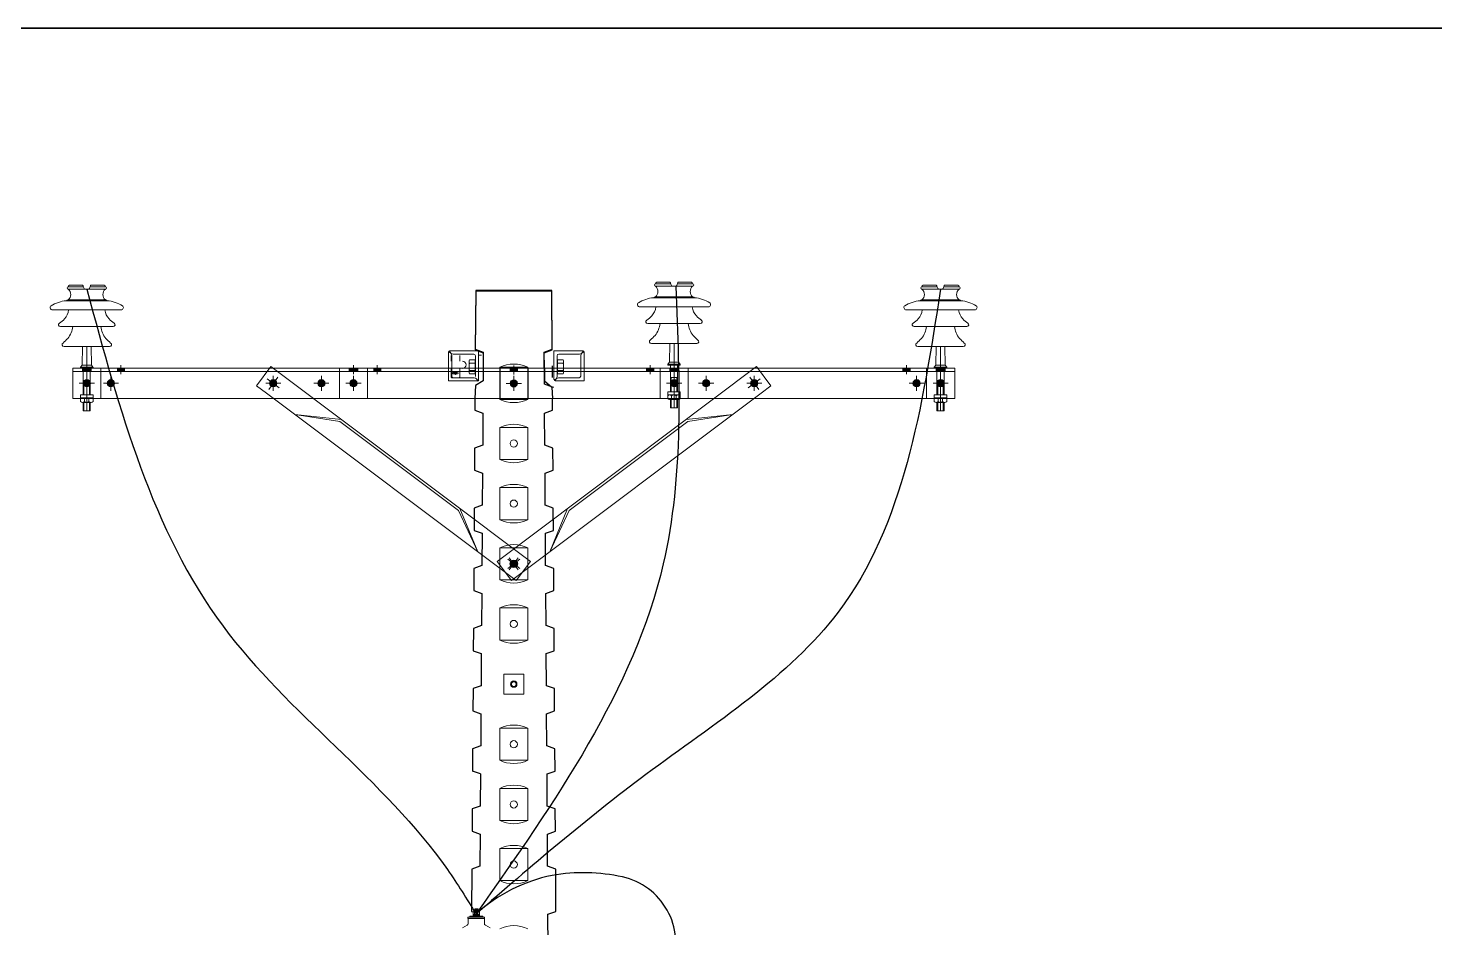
# Model space of a CAD drawing. Header units: millimetres. Extents: x -23083795 to 376618, y 113268 to 3804440.
# Drawn here: x 219146 to 222656, y 127136 to 129379 of the extents above; entities that cross this region are included whole.
import ezdxf

# ---------------------------------------------------------------- set-up
doc = ezdxf.new("R2010")
doc.units = ezdxf.units.MM
doc.header["$LTSCALE"] = 6
doc.layers.add('BULONG', color=7, linetype='Continuous')
doc.layers.add('Nen', color=7, linetype='Continuous')
for name, color, linetype, lineweight in [('Buon lon', 150, 'Continuous', 5), ('duong', 2, 'Continuous', 15), ('FCO+LA', 150, 'Continuous', 5), ('Net manh', 4, 'Continuous', 13), ('net rat manh', 150, 'Continuous', 5), ('Net trung binh', 7, 'Continuous', 15), ('netlonkhungten', 32, 'Continuous', 35), ('Netvua', 3, 'Continuous', 20), ('Text', 7, 'Continuous', 13)]:
    doc.layers.add(name, color=color, linetype=linetype, lineweight=lineweight)

# ---------------------------------------------------------------- blocks, each defined once
blk = doc.blocks.new('chong50x5x810')
at = {"layer": 'Nen', "lineweight": 9}
h = blk.add_hatch(color=0, dxfattribs=at)
edge = h.paths.add_edge_path()
edge.add_arc((0, 0), 9, 0, 360)
h = blk.add_hatch(color=0, dxfattribs=at)
edge = h.paths.add_edge_path()
edge.add_arc((750.8, 0), 9, 0, 360)
at = {"layer": 'Nen', "color": 0, "lineweight": 9}
for p, q in [((-29.7, -29.8), (-29.7, 29.8)), ((-29.7, 29.8), (780.5, 29.8)), ((18.9, 0), (-18.9, 0)), ((0, -18.9), (0, 18.9)), ((190.3, 29.8), (89.8, -29.8)), ((89.8, -29.8), (190.3, 23.1)), ((190.3, 23.1), (560.5, 23.1)), ((661, -29.8), (560.5, 29.8)), ((560.5, 23.1), (661, -29.8)), ((769.6, 0), (731.9, 0)), ((750.8, -18.9), (750.8, 18.9)), ((780.5, 29.8), (780.5, -29.8)), ((749.5, -29.8), (-29.7, -29.8)), ((-1.3, -29.8), (-1.3, -29.8)), ((749.5, -29.8), (749.5, -29.8)), ((780.5, -29.8), (749.5, -29.8))]:
    blk.add_line(p, q, dxfattribs=at)
for centre in [(0, 0), (750.8, 0)]:
    blk.add_circle(centre, 9, dxfattribs=at)
blk = doc.blocks.new('XA22')
at = {"layer": 'Nen', "lineweight": 9}
for points in [[(-1076, 29.6), (-1054, 29.6), (-1054, 37.6), (-1076, 37.6)], [(-989, 29.6), (-971, 29.6), (-971, 37.6), (-989, 37.6)], [(-411, 29.6), (-389, 29.6), (-389, 37.6), (-411, 37.6)], [(-349.5, 29.6), (-331.5, 29.6), (-331.5, 37.6), (-349.5, 37.6)], [(9, 37.6), (-9, 37.6), (-9, 29.6), (9, 29.6)], [(-9, 37.6), (9, 37.6), (9, 29.6), (-9, 29.6)], [(349.5, 29.6), (331.5, 29.6), (331.5, 37.6), (349.5, 37.6)], [(411, 29.6), (389, 29.6), (389, 37.6), (411, 37.6)], [(989, 29.6), (971, 29.6), (971, 37.6), (989, 37.6)], [(1076, 29.6), (1054, 29.6), (1054, 37.6), (1076, 37.6)]]:
    blk.add_hatch(color=0, dxfattribs=at).paths.add_polyline_path(points)
h = blk.add_hatch(color=0, dxfattribs=at)
edge = h.paths.add_edge_path()
edge.add_arc((-1065, 0.1), 9, 0, 360)
h = blk.add_hatch(color=0, dxfattribs=at)
edge = h.paths.add_edge_path()
edge.add_arc((-1005, 0.1), 9, 0, 360)
h = blk.add_hatch(color=0, dxfattribs=at)
edge = h.paths.add_edge_path()
edge.add_arc((-600, 0.1), 9, 0, 360)
h = blk.add_hatch(color=0, dxfattribs=at)
edge = h.paths.add_edge_path()
edge.add_arc((-480, 0.1), 9, 0, 360)
h = blk.add_hatch(color=0, dxfattribs=at)
edge = h.paths.add_edge_path()
edge.add_arc((-400, 0.1), 9, 0, 360)
h = blk.add_hatch(color=0, dxfattribs=at)
edge = h.paths.add_edge_path()
edge.add_arc((0, 0), 9, 0, 360)
h = blk.add_hatch(color=0, dxfattribs=at)
edge = h.paths.add_edge_path()
edge.add_arc((0, 0), 9, 0, 360)
h = blk.add_hatch(color=0, dxfattribs=at)
edge = h.paths.add_edge_path()
edge.add_arc((400, 0.1), 9, 0, 360)
h = blk.add_hatch(color=0, dxfattribs=at)
edge = h.paths.add_edge_path()
edge.add_arc((480, 0.1), 9, 0, 360)
h = blk.add_hatch(color=0, dxfattribs=at)
edge = h.paths.add_edge_path()
edge.add_arc((600, 0.1), 9, 0, 360)
h = blk.add_hatch(color=0, dxfattribs=at)
edge = h.paths.add_edge_path()
edge.add_arc((1005, 0.1), 9, 0, 360)
h = blk.add_hatch(color=0, dxfattribs=at)
edge = h.paths.add_edge_path()
edge.add_arc((1065, 0.1), 9, 0, 360)
at = {"layer": 'Nen', "color": 0, "lineweight": 9}
for p, q in [((0, 37.6), (-1100, 37.6)), ((-1030, -37.4), (-1030, 37.1)), ((0, 37.6), (1100, 37.6)), ((1030, -37.4), (1030, 37.1)), ((-1046.1, 0.1), (-1083.9, 0.1)), ((-1065, -18.8), (-1065, 18.9)), ((-986.1, 0.1), (-1023.9, 0.1)), ((-1005, -18.8), (-1005, 18.9)), ((-581.1, 0.1), (-618.9, 0.1)), ((-600, -18.8), (-600, 18.9)), ((-461.1, 0.1), (-498.9, 0.1)), ((-480, -18.8), (-480, 18.9)), ((-381.1, 0.1), (-418.9, 0.1)), ((-400, -18.8), (-400, 18.9)), ((-18.9, 0), (18.9, 0)), ((18.9, 0), (-18.9, 0)), ((0, 18.9), (0, -18.9)), ((0, 18.9), (0, -18.9)), ((381.1, 0.1), (418.9, 0.1)), ((400, -18.8), (400, 18.9)), ((461.1, 0.1), (498.9, 0.1)), ((480, -18.8), (480, 18.9)), ((581.1, 0.1), (618.9, 0.1)), ((600, -18.8), (600, 18.9)), ((986.1, 0.1), (1023.9, 0.1)), ((1005, -18.8), (1005, 18.9)), ((1046.1, 0.1), (1083.9, 0.1)), ((1065, -18.8), (1065, 18.9)), ((0, -37.4), (-1100, -37.4)), ((0, -37.4), (1100, -37.4))]:
    blk.add_line(p, q, dxfattribs=at)
at = {"layer": 'Nen', "color": 0, "lineweight": 9, "ltscale": 0.005}
for q in [(-1100, 29.6), (1100, 29.6)]:
    blk.add_line((0, 29.6), q, dxfattribs=at)
for points in [[(-1100, -37.4), (-1030, -37.4), (-1030, 37.6), (-1100, 37.6)], [(-435, -37.4), (-365, -37.4), (-365, 37.6), (-435, 37.6)], [(435, -37.4), (365, -37.4), (365, 37.6), (435, 37.6)], [(1100, -37.4), (1030, -37.4), (1030, 37.6), (1100, 37.6)]]:
    blk.add_lwpolyline(points, close=True, dxfattribs=at)
at = {"layer": 'Nen', "color": 0, "lineweight": 9}
for points in [[(-1076, 29.6), (-1054, 29.6), (-1054, 37.6), (-1076, 37.6)], [(-989, 29.6), (-971, 29.6), (-971, 37.6), (-989, 37.6)], [(-411, 29.6), (-389, 29.6), (-389, 37.6), (-411, 37.6)], [(-349.5, 29.6), (-331.5, 29.6), (-331.5, 37.6), (-349.5, 37.6)], [(9, 37.6), (-9, 37.6), (-9, 29.6), (9, 29.6)], [(-9, 37.6), (9, 37.6), (9, 29.6), (-9, 29.6)], [(349.5, 29.6), (331.5, 29.6), (331.5, 37.6), (349.5, 37.6)], [(411, 29.6), (389, 29.6), (389, 37.6), (411, 37.6)], [(989, 29.6), (971, 29.6), (971, 37.6), (989, 37.6)], [(1076, 29.6), (1054, 29.6), (1054, 37.6), (1076, 37.6)]]:
    blk.add_lwpolyline(points, close=True, dxfattribs=at)
at = {"layer": 'Nen', "color": 0, "lineweight": 9, "ltscale": 20}
for points in [[(-1065, 45.1), (-1065, 22.5)], [(-980, 45.1), (-980, 22.5)], [(-400, 45.1), (-400, 22.5)], [(-340.5, 45.1), (-340.5, 22.5)], [(0, 22.1), (0, 44.7)], [(0, 22.1), (0, 44.7)], [(340.5, 45.1), (340.5, 22.5)], [(400, 45.1), (400, 22.5)], [(980, 45.1), (980, 22.5)], [(1065, 45.1), (1065, 22.5)]]:
    blk.add_lwpolyline(points, dxfattribs=at)
at = {"layer": 'Nen', "color": 0, "lineweight": 9}
for centre in [(-1065, 0.1), (-1005, 0.1), (-600, 0.1), (-480, 0.1), (-400, 0.1), (0, 0), (0, 0), (400, 0.1), (480, 0.1), (600, 0.1), (1005, 0.1), (1065, 0.1)]:
    blk.add_circle(centre, 9, dxfattribs=at)
blk = doc.blocks.new('s2')
at = {"layer": 'Text', "color": 245}
for p, q in [((23772.7, 4792.3), (23735.2, 4792.3)), ((23796.1, 4792.3), (23833.6, 4792.3)), ((23774.7, 4788.2), (23731.7, 4788.2)), ((23784.4, 4781.1), (23731.7, 4781.1)), ((23784.4, 4750.7), (23731.7, 4750.7)), ((23784.4, 4781.1), (23837.1, 4781.1)), ((23784.4, 4750.7), (23837.1, 4750.7)), ((23794.1, 4788.2), (23837.1, 4788.2)), ((23687.2, 4722.6), (23784.4, 4722.6)), ((23784.4, 4748.3), (23726.4, 4748.3)), ((23784.4, 4748.3), (23842.4, 4748.3)), ((23881.7, 4722.6), (23784.4, 4722.6)), ((23710, 4675.1), (23784.4, 4675.1)), ((23858.8, 4675.1), (23784.4, 4675.1))]:
    blk.add_line(p, q, dxfattribs=at)
blk.add_lwpolyline([(23744.6, 4675.1, -0.142789), (23730.5, 4641.7, 0.008387), (23717.1, 4628.3, 0.841616), (23720, 4618.9), (23784.4, 4618.9), (23848.9, 4618.9, 0.841616), (23851.8, 4628.3, 0.008387), (23838.3, 4641.7, -0.142789), (23824.3, 4675.1)], format="xyb", dxfattribs=at)
for centre, radius, start, end in [((23735.8, 4788.2), 4.12, 98.4897, 180.3077), ((23770.5, 4789.1), 3.82, 19.1895, 55.5758), ((24874.2, 5169.2), 1163.4, 199.0024, 199.3988), ((22694.7, 5169.2), 1163.4, 340.6012, 340.9976), ((23798.3, 4789.1), 3.82, 124.4242, 160.8105), ((23833, 4788.2), 4.12, 359.6923, 81.5103), ((23731.5, 4744), 6.69, 88.4025, 139.5225), ((23732.3, 4784.7), 3.57, 100.3889, 259.6111), ((23718.7, 4765.9), 20, 310.4497, 49.5503), ((23779.1, 4783.4), 2.36, 195.7436, 254.5488), ((23789.8, 4783.4), 2.36, 285.4512, 344.2564), ((23850.1, 4765.9), 20, 130.4497, 229.5503), ((23836.5, 4784.7), 3.57, 280.3889, 79.6111), ((23837.3, 4744), 6.69, 40.4775, 91.5975), ((23687.2, 4729.1), 6.57, 128.4953, 270.0848), ((23734, 4651.2), 97.4, 94.4415, 121.4968), ((23685.7, 4728.5), 47.6, 318.24, 352.8721), ((23883.2, 4728.5), 47.6, 187.1279, 221.76), ((23834.9, 4651.2), 97.4, 58.5032, 85.5585), ((23881.7, 4729.1), 6.57, 269.9152, 51.5047), ((23709.4, 4680.3), 5.25, 115.3847, 277.3944), ((23658.9, 4757.2), 86.7, 303.7476, 315.8635), ((23909.9, 4757.2), 86.7, 224.1365, 236.2524), ((23859.5, 4680.3), 5.25, 262.6056, 64.6153)]:
    blk.add_arc(centre, radius, start, end, dxfattribs=at)
blk = doc.blocks.new('sudung')
blk.add_blockref('s2', (-23784.4, -4618.9))
blk = doc.blocks.new('SD')
at = {"layer": 'Text', "color": 245}
for p, q in [((-13, 9), (-12, 62)), ((0, 62), (0, -121.1)), ((12, 62), (13, 9)), ((-17.7, 3), (17.7, 3)), ((-17.7, 2.8), (-17.7, 0.5)), ((-13, 9), (-17.6, 3.1)), ((-17.2, 0), (17.2, 0)), ((-13, 9), (13, 9)), ((-10, -75), (-10, 0)), ((10, -75), (10, 0)), ((13, 9), (17.6, 3.1)), ((17.7, 2.8), (17.7, 0.5)), ((-10, -35), (10, -35)), ((-8, -75), (-8, -35)), ((8, -75), (8, -35)), ((-17.7, -75), (-17.7, -83.6)), ((-17.7, -75), (17.7, -75)), ((17.7, -75), (17.7, -83.6)), ((-17.7, -83.6), (-17.7, -94.1)), ((17.7, -83.6), (-17.7, -83.6)), ((-12, -97), (12.6, -97)), ((-10, -121.1), (-10, -97)), ((-8, -121.1), (-8, -97)), ((-5.9, -86.5), (-5.9, -94.1)), ((6.9, -86.5), (6.9, -94.1)), ((8, -121.1), (8, -97)), ((10, -121.1), (10, -97)), ((17.7, -83.6), (17.7, -94.1)), ((-10, -121.1), (10, -121.1))]:
    blk.add_line(p, q, dxfattribs=at)
for centre, radius, start, end in [((-17.2, 0.5), 0.5, 180, 270), ((17.2, 0.5), 0.5, 270, 0), ((17.2, 2.8), 0.5, 0, 38.0581), ((-11.8, -91.1), 7.51, 38.1508, 141.8492), ((-11.8, -89.5), 7.51, 218.1508, 321.8492), ((0.5, -92.1), 8.52, 41.4227, 138.5773), ((0.5, -88.5), 8.52, 221.4227, 318.5773), ((12.3, -90.1), 6.52, 33.9737, 146.0263), ((12.3, -90.5), 6.52, 213.9737, 326.0263)]:
    blk.add_arc(centre, radius, start, end, dxfattribs=at)
blk.add_blockref('sudung', (0, 62))

msp = doc.modelspace()

# ---------------------------------------------------------------- hatches: boundary and pattern name
at = {"layer": 'FCO+LA', "ltscale": 10}
h = msp.add_hatch(color=256, dxfattribs=at)
h.paths.add_polyline_path([(220280.70665, 127164.86009), (220264.33295, 127164.86009), (220264.33295, 127162.50413), (220280.70213, 127162.50413)])
h.paths.add_polyline_path([(220264.33295, 127164.86009), (220247.97069, 127164.86009), (220247.97069, 127162.50413), (220264.33295, 127162.50413)])
at = {"layer": 'net rat manh', "ltscale": 10}
for points in [[(220201.01174, 128568.52676, -0.1989123674), (220198.66859, 128574.18362), (220199.42047, 128574.18362, 0.7441483079), (220195.35488, 128570.11803), (220195.35488, 128570.86991, -0.1989123674)], [(220527.49317, 128568.52676, 0.1989123674), (220529.83632, 128574.18362), (220529.08443, 128574.18362, -0.7441483079), (220533.15002, 128570.11803), (220533.15002, 128570.86991, 0.1989123674)]]:
    msp.add_hatch(color=256, dxfattribs=at).paths.add_polyline_path(points)
h = msp.add_hatch(color=256, dxfattribs=at)
edge = h.paths.add_edge_path()
edge.add_line((220270.35488, 128503.24921), (220270.35488, 128502.49733))
edge.add_ellipse((220270.35488, 128510.49733), major_axis=(5.65685, 5.65685), ratio=1, start_angle=180, end_angle=225, ccw=False)
edge.add_ellipse((220259.04117, 128499.18362), major_axis=(-5.65685, 5.65685), ratio=1, start_angle=225, end_angle=270, ccw=False)
edge.add_line((220267.04117, 128499.18362), (220266.28929, 128499.18362))
edge.add_ellipse((220267.71258, 128501.82592), major_axis=(2.1222, 2.1222), ratio=1, start_angle=196.69056639, end_angle=343.30943361)
h = msp.add_hatch(color=256, dxfattribs=at)
edge = h.paths.add_edge_path()
edge.add_line((220458.15002, 128503.24921), (220458.15002, 128502.49733))
edge.add_ellipse((220458.15002, 128510.49733), major_axis=(-5.65685, 5.65685), ratio=1, start_angle=135, end_angle=180)
edge.add_ellipse((220469.46373, 128499.18362), major_axis=(5.65685, 5.65685), ratio=1, start_angle=90, end_angle=135)
edge.add_line((220461.46373, 128499.18362), (220462.21561, 128499.18362))
edge.add_ellipse((220460.79232, 128501.82592), major_axis=(-2.1222, 2.1222), ratio=1, start_angle=16.69056639, end_angle=163.30943361, ccw=False)
at = {"layer": 'Netvua'}
h = msp.add_hatch(color=256, dxfattribs=at)
edge = h.paths.add_edge_path()
edge.add_arc((220212.20348, 128518.85097), 3.14753, 0, 360)

# ---------------------------------------------------------------- linework, layer by layer
for p, q in [((220262.91193, 128723.30663, -1.36858), (220261.93367, 128576.56857, -1.36858)), ((220452.91193, 128723.30663, -1.36858), (220262.91193, 128723.30663, -1.36858)), ((220453.89018, 128576.56857, -1.36858), (220452.91193, 128723.30663, -1.36858)), ((220261.93367, 128576.56857, -1.36858), (220281.8857, 128569.30663, -1.36858)), ((220281.8857, 128569.30663, -1.36858), (220281.62904, 128530.80663, -1.36858)), ((220434.46073, 128490.91054, -1.36858), (220433.92739, 128570.91054, -1.36858)), ((220433.93815, 128569.30663, -1.36858), (220453.89018, 128576.56857, -1.36858)), ((220434.19481, 128530.80663, -1.36858), (220433.93815, 128569.30663, -1.36858)), ((220454.87942, 128507.53748, -1.36858), (220454.6845, 128536.77554, -1.36858)), ((220454.50982, 128483.61327, -1.36858), (220434.46073, 128490.91054, -1.36858)), ((220261.12859, 128455.80663, -1.36858), (220260.93367, 128426.56857, -1.36858)), ((220454.89018, 128426.56857, -1.36858), (220454.69526, 128455.80663, -1.36858)), ((220260.93367, 128426.56857, -1.36858), (220280.8857, 128419.30663, -1.36858)), ((220280.8857, 128419.30663, -1.36858), (220280.35237, 128339.30663, -1.36858)), ((220434.93815, 128419.30663, -1.36858), (220454.89018, 128426.56857, -1.36858)), ((220435.47148, 128339.30663, -1.36858), (220434.93815, 128419.30663, -1.36858)), ((220260.30328, 128332.00935, -1.36858), (220259.93367, 128276.56857, -1.36858)), ((220280.35237, 128339.30663, -1.36858), (220260.30328, 128332.00935, -1.36858)), ((220455.52057, 128332.00935, -1.36858), (220435.47148, 128339.30663, -1.36858)), ((220455.89018, 128276.56857, -1.36858), (220455.52057, 128332.00935, -1.36858)), ((220259.93367, 128276.56857, -1.36858), (220279.8857, 128269.30663, -1.36858)), ((220435.93815, 128269.30663, -1.36858), (220455.89018, 128276.56857, -1.36858)), ((220279.8857, 128269.30663, -1.36858), (220279.35237, 128189.30663, -1.36858)), ((220436.47148, 128189.30663, -1.36858), (220435.93815, 128269.30663, -1.36858)), ((220259.30328, 128182.00935, -1.36858), (220258.93367, 128126.56857, -1.36858)), ((220279.35237, 128189.30663, -1.36858), (220259.30328, 128182.00935, -1.36858)), ((220456.52057, 128182.00935, -1.36858), (220436.47148, 128189.30663, -1.36858)), ((220456.89018, 128126.56857, -1.36858), (220456.52057, 128182.00935, -1.36858)), ((220258.93367, 128126.56857, -1.36858), (220278.8857, 128119.30663, -1.36858)), ((220278.8857, 128119.30663, -1.36858), (220278.35237, 128039.30663, -1.36858)), ((220436.93815, 128119.30663, -1.36858), (220456.89018, 128126.56857, -1.36858)), ((220437.47148, 128039.30663, -1.36858), (220436.93815, 128119.30663, -1.36858)), ((220258.30328, 128032.00935, -1.36858), (220257.93367, 127976.56857, -1.36858)), ((220278.35237, 128039.30663, -1.36858), (220258.30328, 128032.00935, -1.36858)), ((220457.52057, 128032.00935, -1.36858), (220437.47148, 128039.30663, -1.36858)), ((220457.89018, 127976.56857, -1.36858), (220457.52057, 128032.00935, -1.36858)), ((220257.93367, 127976.56857, -1.36858), (220277.8857, 127969.30663, -1.36858)), ((220277.8857, 127969.30663, -1.36858), (220277.35237, 127889.30663, -1.36858)), ((220437.93815, 127969.30663, -1.36858), (220457.89018, 127976.56857, -1.36858)), ((220438.47148, 127889.30663, -1.36858), (220437.93815, 127969.30663, -1.36858)), ((220277.35237, 127889.30663, -1.36858), (220257.30328, 127882.00935, -1.36858)), ((220458.52057, 127882.00935, -1.36858), (220438.47148, 127889.30663, -1.36858)), ((220257.30328, 127882.00935, -1.36858), (220256.93367, 127826.56857, -1.36858)), ((220458.89018, 127826.56857, -1.36858), (220458.52057, 127882.00935, -1.36858)), ((220256.93367, 127826.56857, -1.36858), (220276.8857, 127819.30663, -1.36858)), ((220276.8857, 127819.30663, -1.36858), (220276.35237, 127739.30663, -1.36858)), ((220438.93815, 127819.30663, -1.36858), (220458.89018, 127826.56857, -1.36858)), ((220439.47148, 127739.30663, -1.36858), (220438.93815, 127819.30663, -1.36858)), ((220256.30328, 127732.00935, -1.36858), (220255.93367, 127676.56857, -1.36858)), ((220276.35237, 127739.30663, -1.36858), (220256.30328, 127732.00935, -1.36858)), ((220459.52057, 127732.00935, -1.36858), (220439.47148, 127739.30663, -1.36858)), ((220459.89018, 127676.56857, -1.36858), (220459.52057, 127732.00935, -1.36858)), ((220255.93367, 127676.56857, -1.36858), (220275.8857, 127669.30663, -1.36858)), ((220275.8857, 127669.30663, -1.36858), (220275.35237, 127589.30663, -1.36858)), ((220439.93815, 127669.30663, -1.36858), (220459.89018, 127676.56857, -1.36858)), ((220440.47148, 127589.30663, -1.36858), (220439.93815, 127669.30663, -1.36858)), ((220255.30328, 127582.00935, -1.36858), (220254.93367, 127526.56857, -1.36858)), ((220275.35237, 127589.30663, -1.36858), (220255.30328, 127582.00935, -1.36858)), ((220460.52057, 127582.00935, -1.36858), (220440.47148, 127589.30663, -1.36858)), ((220460.89018, 127526.56857, -1.36858), (220460.52057, 127582.00935, -1.36858)), ((220274.8857, 127519.30663, -1.36858), (220254.93367, 127526.56857, -1.36858)), ((220274.8857, 127519.30663, -1.36858), (220274.35237, 127439.30663, -1.36858)), ((220440.93815, 127519.30663, -1.36858), (220460.89018, 127526.56857, -1.36858)), ((220441.47148, 127439.30663, -1.36858), (220440.93815, 127519.30663, -1.36858)), ((220254.30328, 127432.00935, -1.36858), (220253.93367, 127376.56857, -1.36858)), ((220274.35237, 127439.30663, -1.36858), (220254.30328, 127432.00935, -1.36858)), ((220461.52057, 127432.00935, -1.36858), (220441.47148, 127439.30663, -1.36858)), ((220461.89018, 127376.56857, -1.36858), (220461.52057, 127432.00935, -1.36858)), ((220253.93367, 127376.56857, -1.36858), (220273.8857, 127369.30663, -1.36858)), ((220273.8857, 127369.30663, -1.36858), (220273.35107, 127289.11204, -1.36858)), ((220441.93815, 127369.30663, -1.36858), (220461.89018, 127376.56857, -1.36858)), ((220442.47278, 127289.11204, -1.36858), (220441.93815, 127369.30663, -1.36858)), ((220253.30198, 127281.81476, -1.36858), (220252.60034, 127176.56857, -1.36858)), ((220273.35107, 127289.11204, -1.36858), (220253.30198, 127281.81476, -1.36858)), ((220462.52187, 127281.81476, -1.36858), (220442.47278, 127289.11204, -1.36858)), ((220463.22351, 127176.56857, -1.36858), (220462.52187, 127281.81476, -1.36858)), ((220252.60034, 127176.56857, -1.36858), (220256.5722, 127175.12294, -1.36858)), ((220272.0889, 127169.47532, -1.36858), (220272.55237, 127169.30663, -1.36858)), ((220443.27148, 127169.30663, -1.36858), (220463.22351, 127176.56857, -1.36858)), ((220443.80481, 127089.30663, -1.36858), (220443.27148, 127169.30663, -1.36858))]:
    msp.add_line(p, q)
at = {"color": 160}
for p, q in [((220281.62904, 128530.80663, -1.36858), (220281.62904, 128499.81347, -1.36858)), ((220322.91193, 128530.80663, -1.36858), (220322.91193, 128455.80663, -1.36858)), ((220392.91193, 128530.80663, -1.36858), (220392.91193, 128455.80663, -1.36858)), ((220434.19481, 128530.80663, -1.36858), (220434.19481, 128499.81347, -1.36858)), ((220773.43509, 128538.80301, -1.36858), (220742.74979, 128538.80301, -1.36858)), ((220262.75695, 128487.67263, -1.36858), (220261.12859, 128455.80663, -1.36858)), ((220281.62904, 128499.81347, -1.36858), (220262.75695, 128487.67263, -1.36858)), ((220434.19481, 128499.81347, -1.36858), (220453.10519, 128483.62568, -1.36858)), ((220453.10519, 128483.62568, -1.36858), (220454.69526, 128455.80663, -1.36858))]:
    msp.add_line(p, q, dxfattribs=at)
at = {"elevation": -1.36858}
msp.add_lwpolyline([(220434.18406, 128532.41054), (220433.92739, 128570.91054), (220453.87942, 128578.17248), (220452.90117, 128724.91054), (220262.90117, 128724.91054), (220261.92292, 128578.17248), (220281.87495, 128570.91054), (220281.61828, 128532.41054)], dxfattribs=at)
msp.add_circle((220357.91193, 128043.30663, -1.36858), 9)
at = {"color": 1}
for centre, radius, start, end in [((220537.12488, 126865.55481, -1.36858), 409.36342, 101.75300085, 131.88574827), ((220531.74631, 126806.2222, -1.36858), 466.67922, 77.91268494, 99.62221479), ((220592.17475, 127096.46406, -1.36858), 170.22666, 341.20603872, 77.34433918)]:
    msp.add_arc(centre, radius, start, end, dxfattribs=at)
for points in [[(220762.02538, 128735.55888, -1.36858), (220730.80878, 128043.46004, -1.36858), (220263.81446, 127170.31672, -1.36858)], [(219292.70432, 128728.0825, -1.36858), (219632.76853, 127887.53322, -1.36858), (220192.34301, 127280.97946, -1.36858), (220263.81446, 127170.31672, -1.36858)], [(221422.5215, 128728.0825, -1.36858), (221167.39309, 127922.89743, -1.36858), (220687.48085, 127517.72168, -1.36858), (220263.81446, 127170.31672, -1.36858)]]:
    msp.add_spline(points, degree=3, dxfattribs=at)
at = {"layer": 'Buon lon', "ltscale": 10}
for p, q in [((220246.46741, 128534.51932, -1.36858), (220246.46741, 128547.95911, -1.36858)), ((220246.46741, 128534.51932, -1.36858), (220246.46741, 128521.11253, -1.36858)), ((220247.63322, 128552.00644, -1.36858), (220261.62291, 128552.00644, -1.36858)), ((220261.62291, 128543.84578, -1.36858), (220247.63322, 128543.84578, -1.36858)), ((220261.62291, 128525.19286, -1.36858), (220247.63322, 128525.19286, -1.36858)), ((220261.62291, 128552.00644, -1.36858), (220261.62291, 128517.0322, -1.36858)), ((220261.62291, 128524.02705, -1.36858), (220261.62291, 128517.90672, -1.36858)), ((220480.87169, 128552.00644, -1.36858), (220466.882, 128552.00644, -1.36858)), ((220466.882, 128552.00644, -1.36858), (220466.882, 128517.0322, -1.36858)), ((220466.882, 128547.52505, -1.36858), (220466.882, 128545.01159, -1.36858)), ((220466.882, 128543.84578, -1.36858), (220480.87169, 128543.84578, -1.36858)), ((220466.882, 128525.19286, -1.36858), (220480.87169, 128525.19286, -1.36858)), ((220482.0375, 128534.51932, -1.36858), (220482.0375, 128547.95911, -1.36858)), ((220482.0375, 128534.51932, -1.36858), (220482.0375, 128521.11253, -1.36858)), ((220261.62291, 128517.0322, -1.36858), (220247.63322, 128517.0322, -1.36858)), ((220466.882, 128517.0322, -1.36858), (220480.87169, 128517.0322, -1.36858))]:
    msp.add_line(p, q, dxfattribs=at)
for centre, radius, start, end in [((220254.19042, 128547.92611, -1.36858), 7.72308, 148.10737769, 211.89262231), ((220284.35617, 128534.51932, -1.36858), 37.88876, 165.7499673, 194.2500327), ((220254.19089, 128521.11253, -1.36858), 7.72348, 148.1092082, 211.8907918), ((220474.31449, 128547.92611, -1.36858), 7.72308, 328.10737769, 31.89262231), ((220444.14874, 128534.51932, -1.36858), 37.88876, 345.7499673, 14.2500327), ((220474.31402, 128521.11253, -1.36858), 7.72348, 328.1092082, 31.8907918)]:
    msp.add_arc(centre, radius, start, end, dxfattribs=at)
at = {"layer": 'FCO+LA', "ltscale": 10}
for p, q in [((220285.04898, 127162.50413, -1.36858), (220243.62381, 127162.50413, -1.36858)), ((220243.62381, 127158.90911, -1.36858), (220243.62381, 127162.50413, -1.36858)), ((220243.62381, 127158.90911, -1.36858), (220285.04209, 127158.90911, -1.36858)), ((220244.12891, 127146.6873, -1.36858), (220244.12891, 127158.90911, -1.36858)), ((220247.97069, 127164.86009, -1.36858), (220280.70665, 127164.86009, -1.36858)), ((220247.97069, 127162.50413, -1.36858), (220247.97069, 127164.86009, -1.36858)), ((220256.5722, 127169.11729, -1.36858), (220256.5722, 127175.32398, -1.36858)), ((220272.07634, 127168.1769, -1.36858), (220256.5722, 127168.1769, -1.36858)), ((220256.5722, 127168.1769, -1.36858), (220256.5722, 127167.08932, -1.36858)), ((220272.07106, 127167.08932, -1.36858), (220256.5722, 127167.08932, -1.36858)), ((220272.07634, 127166.53391, -1.36858), (220256.5722, 127166.53391, -1.36858)), ((220256.5722, 127166.53391, -1.36858), (220256.5722, 127165.44634, -1.36858)), ((220272.07106, 127165.44634, -1.36858), (220256.5722, 127165.44634, -1.36858)), ((220264.33055, 127175.8412, -1.36858), (220258.38248, 127175.8412, -1.36858)), ((220258.38248, 127168.60007, -1.36858), (220264.33055, 127168.60007, -1.36858)), ((220261.03973, 127182.81887, -1.36858), (220259.74667, 127181.41268, -1.36858)), ((220269.05669, 127182.22721, -1.36858), (220259.74667, 127181.41268, -1.36858)), ((220261.03973, 127180.23275, -1.36858), (220259.74667, 127181.41268, -1.36858)), ((220261.03973, 127180.23275, -1.36858), (220259.74667, 127178.82657, -1.36858)), ((220269.05669, 127179.64109, -1.36858), (220259.74667, 127178.82657, -1.36858)), ((220261.03973, 127177.64664, -1.36858), (220259.74667, 127178.82657, -1.36858)), ((220261.03973, 127177.64664, -1.36858), (220259.74667, 127176.24045, -1.36858)), ((220269.05669, 127177.05497, -1.36858), (220259.74667, 127176.24045, -1.36858)), ((220260.1842, 127175.8412, -1.36858), (220259.74667, 127176.24045, -1.36858)), ((220259.85515, 127168.60007, -1.36858), (220259.74667, 127168.4821, -1.36858)), ((220260.08113, 127168.1769, -1.36858), (220259.74667, 127168.4821, -1.36858)), ((220259.74667, 127164.86009, -1.36858), (220259.74667, 127165.44634, -1.36858)), ((220260.19276, 127169.11729, -1.36858), (220260.19276, 127175.32398, -1.36858)), ((220260.844, 127167.08932, -1.36858), (220260.33328, 127166.53391, -1.36858)), ((220261.03973, 127182.81887, -1.36858), (220268.4083, 127182.81887, -1.36858)), ((220267.76363, 127180.82102, -1.36858), (220261.03973, 127180.23275, -1.36858)), ((220267.76363, 127178.2349, -1.36858), (220261.03973, 127177.64664, -1.36858)), ((220264.33055, 127175.8412, -1.36858), (220270.29326, 127175.8412, -1.36858)), ((220270.27934, 127168.60007, -1.36858), (220264.33055, 127168.60007, -1.36858)), ((220269.05669, 127166.7105, -1.36858), (220267.03828, 127166.53391, -1.36858)), ((220267.76363, 127180.82102, -1.36858), (220269.05669, 127182.22721, -1.36858)), ((220269.05669, 127179.64109, -1.36858), (220267.76363, 127180.82102, -1.36858)), ((220267.76363, 127178.2349, -1.36858), (220269.05669, 127179.64109, -1.36858)), ((220269.05669, 127177.05497, -1.36858), (220267.76363, 127178.2349, -1.36858)), ((220267.94057, 127175.8412, -1.36858), (220269.05669, 127177.05497, -1.36858)), ((220268.02705, 127168.1769, -1.36858), (220268.41618, 127168.60007, -1.36858)), ((220269.05669, 127182.22721, -1.36858), (220268.4083, 127182.81887, -1.36858)), ((220268.46833, 127169.11729, -1.36858), (220268.46833, 127175.32398, -1.36858)), ((220268.64156, 127167.08932, -1.36858), (220269.05669, 127166.7105, -1.36858)), ((220269.05669, 127166.53391, -1.36858), (220269.05669, 127166.7105, -1.36858)), ((220269.05669, 127164.86009, -1.36858), (220269.05669, 127165.44634, -1.36858)), ((220272.07106, 127167.08932, -1.36858), (220272.07634, 127168.1769, -1.36858)), ((220272.07634, 127166.53391, -1.36858), (220272.07106, 127165.44634, -1.36858)), ((220272.0889, 127175.32398, -1.36858), (220272.0889, 127169.11729, -1.36858)), ((220280.70213, 127162.50413, -1.36858), (220280.70665, 127164.86009, -1.36858)), ((220284.53699, 127146.6873, -1.36858), (220284.53699, 127158.90911, -1.36858)), ((220285.04209, 127158.90911, -1.36858), (220285.04898, 127162.50413, -1.36858)), ((220241.5839, 127142.30179, -1.36858), (220229.75316, 127135.54137, -1.36858)), ((220287.082, 127142.30179, -1.36858), (220298.91275, 127135.54137, -1.36858))]:
    msp.add_line(p, q, dxfattribs=at)
for centre, radius, start, end in [((220258.38248, 127172.41459, -1.36858), 3.42661, 58.1092082, 121.8907918), ((220258.38248, 127172.02668, -1.36858), 3.42661, 238.1092082, 301.8907918), ((220264.33055, 127159.03144, -1.36858), 16.80976, 75.7499673, 104.2500327), ((220264.33055, 127185.40983, -1.36858), 16.80976, 255.7499673, 284.2500327), ((220270.27862, 127172.4148, -1.36858), 3.42643, 58.10737769, 121.89262231), ((220270.27862, 127172.02668, -1.36858), 3.4266, 238.10920376, 301.89079624), ((220239.0779, 127146.6873, -1.36858), 5.05101, 299.7448813, 0), ((220289.588, 127146.6873, -1.36858), 5.05101, 180, 240.2551187)]:
    msp.add_arc(centre, radius, start, end, dxfattribs=at)
at = {"layer": 'Net manh', "ltscale": 10}
for p, q in [((220322.91193, 128530.80663, -1.36858), (220322.91193, 128533.30663, -1.36858)), ((220322.91193, 128533.30663, -1.36858), (220392.91193, 128533.30663, -1.36858)), ((220392.91193, 128533.30663, -1.36858), (220392.91193, 128530.80663, -1.36858)), ((220322.91193, 128453.30663, -1.36858), (220322.91193, 128455.80663, -1.36858)), ((220392.91193, 128453.30663, -1.36858), (220322.91193, 128453.30663, -1.36858)), ((220392.91193, 128455.80663, -1.36858), (220392.91193, 128453.30663, -1.36858)), ((220322.91193, 127933.30663, -1.36858), (220392.91193, 127933.30663, -1.36858))]:
    msp.add_line(p, q, dxfattribs=at)
at = {"layer": 'Net manh', "ltscale": 10, "elevation": -1.36858}
for points in [[(220392.91193, 128303.30663), (220322.91193, 128303.30663), (220322.91193, 128383.30663), (220392.91193, 128383.30663)], [(220392.91193, 128153.30663), (220322.91193, 128153.30663), (220322.91193, 128233.30663), (220392.91193, 128233.30663)], [(220392.91193, 128003.30663), (220322.91193, 128003.30663), (220322.91193, 128083.30663), (220392.91193, 128083.30663)], [(220382.91193, 127718.30663), (220332.91193, 127718.30663), (220332.91193, 127768.30663), (220382.91193, 127768.30663)], [(220392.91193, 127553.30663), (220322.91193, 127553.30663), (220322.91193, 127633.30663), (220392.91193, 127633.30663)], [(220392.91193, 127253.30663), (220322.91193, 127253.30663), (220322.91193, 127333.30663), (220392.91193, 127333.30663)]]:
    msp.add_lwpolyline(points, close=True, dxfattribs=at)
for points in [[(220392.91193, 127933.30663), (220392.91193, 127853.30663), (220322.91193, 127853.30663), (220322.91193, 127933.30663)], [(220322.91193, 127483.30663), (220392.91193, 127483.30663), (220392.91193, 127403.30663)], [(220392.91193, 127403.30663), (220322.91193, 127403.30663), (220322.91193, 127483.30663)]]:
    msp.add_lwpolyline(points, dxfattribs=at)
at = {"layer": 'Net manh', "ltscale": 10}
for centre, radius in [((220357.91193, 128493.30663, -1.36858), 9), ((220357.91193, 128343.30663, -1.36858), 9), ((220357.91193, 128193.30663, -1.36858), 9), ((220357.91193, 128043.30663, -1.36858), 9), ((220357.91193, 127893.30663, -1.36858), 9), ((220357.91193, 127743.30663, -1.36858), 8), ((220357.91193, 127743.30663, -1.36858), 6), ((220357.91193, 127593.30663, -1.36858), 9), ((220357.91193, 127443.30663, -1.36858), 9), ((220357.91193, 127293.30663, -1.36858), 9)]:
    msp.add_circle(centre, radius, dxfattribs=at)
for centre, start, end in [((220357.91193, 128460.74413, -1.36858), 64.24999688, 115.75000312), ((220357.91193, 128525.86913, -1.36858), 244.24999688, 295.75000312), ((220357.91193, 128310.74413, -1.36858), 64.24999688, 115.75000312), ((220357.91193, 128375.86913, -1.36858), 244.24999688, 295.75000312), ((220357.91193, 128160.74413, -1.36858), 64.24999688, 115.75000312), ((220357.91193, 128225.86913, -1.36858), 244.24999688, 295.75000312), ((220357.91193, 128010.74413, -1.36858), 64.24999688, 115.75000312), ((220357.91193, 128075.86913, -1.36858), 244.24999688, 295.75000312), ((220357.91193, 127860.74413, -1.36858), 64.24999688, 115.75000298), ((220357.91193, 127925.86913, -1.36858), 244.24999688, 295.75000312), ((220357.91193, 127560.74413, -1.36858), 64.24999688, 115.75000312), ((220357.91193, 127625.86913, -1.36858), 244.24999688, 295.75000312), ((220357.91193, 127410.74413, -1.36858), 64.24999688, 115.75000312), ((220357.91193, 127475.86913, -1.36858), 244.24999688, 295.75000312), ((220357.91193, 127260.74413, -1.36858), 64.24999688, 115.75000312), ((220357.91193, 127325.86913, -1.36858), 244.24999688, 295.75000312), ((220357.91193, 127060.74413, -1.36858), 64.24999688, 115.75000312)]:
    msp.add_arc(centre, 80.5625, start, end, dxfattribs=at)
at = {"layer": 'net rat manh', "ltscale": 10}
for p, q in [((220203.35488, 128511.18362, -1.36858), (220203.35488, 128562.86991, -1.36858)), ((220258.35488, 128566.18362, -1.36858), (220206.66859, 128566.18362, -1.36858)), ((220262.35488, 128562.18362, -1.36858), (220262.35488, 128510.49733, -1.36858)), ((220466.15002, 128562.18362, -1.36858), (220466.15002, 128510.49733, -1.36858)), ((220470.15002, 128566.18362, -1.36858), (220521.83632, 128566.18362, -1.36858)), ((220525.15002, 128511.18362, -1.36858), (220525.15002, 128562.86991, -1.36858)), ((220207.35488, 128507.18362, -1.36858), (220259.04117, 128507.18362, -1.36858)), ((220521.15002, 128507.18362, -1.36858), (220469.46373, 128507.18362, -1.36858))]:
    msp.add_line(p, q, dxfattribs=at)
for centre, radius, start, end in [((220195.35488, 128562.86991, -1.36858), 8, 0, 90), ((220206.66859, 128574.18362, -1.36858), 8, 180, 270), ((220258.35488, 128562.18362, -1.36858), 4, 0, 90), ((220470.15002, 128562.18362, -1.36858), 4, 90, 180), ((220521.83632, 128574.18362, -1.36858), 8, 270, 0), ((220533.15002, 128562.86991, -1.36858), 8, 90, 180), ((220207.35488, 128511.18362, -1.36858), 4, 180, 270), ((220259.04117, 128499.18362, -1.36858), 8, 0, 90), ((220267.71258, 128501.82592, -1.36858), 3.00125, 241.69056639, 28.30943361), ((220458.15002, 128510.49733, -1.36858), 8, 270, 0), ((220469.46373, 128499.18362, -1.36858), 8, 90, 180), ((220521.15002, 128511.18362, -1.36858), 4, 270, 0)]:
    msp.add_arc(centre, radius, start, end, dxfattribs=at)
at = {"layer": 'Net trung binh', "ltscale": 10}
for p, q in [((220195.35488, 128499.18362, -1.36858), (220195.35488, 128570.86991, -1.36858)), ((220198.66859, 128574.18362, -1.36858), (220270.35488, 128574.18362, -1.36858)), ((220270.35488, 128574.18362, -1.36858), (220198.66859, 128574.18362, -1.36858)), ((220270.35488, 128574.18362, -1.36858), (220270.35488, 128502.49733, -1.36858)), ((220277.07035, 128563.39231, -1.36858), (220270.35488, 128563.39231, -1.36858)), ((220529.83632, 128574.18362, -1.36858), (220458.15002, 128574.18362, -1.36858)), ((220458.15002, 128574.18362, -1.36858), (220529.83632, 128574.18362, -1.36858)), ((220458.15002, 128574.18362, -1.36858), (220458.15002, 128502.49733, -1.36858)), ((220533.15002, 128499.18362, -1.36858), (220533.15002, 128570.86991, -1.36858)), ((220195.35488, 128499.18362, -1.36858), (220267.04117, 128499.18362, -1.36858)), ((220533.15002, 128499.18362, -1.36858), (220461.46373, 128499.18362, -1.36858)), ((220451.43455, 128484.02731, -1.36858), (220458.15002, 128484.02731, -1.36858))]:
    msp.add_line(p, q, dxfattribs=at)
for centre, start, end in [((220197.99718, 128571.54132, -1.36858), 61.69056639, 208.30943361), ((220530.50772, 128571.54132, -1.36858), 331.69056639, 118.30943361)]:
    msp.add_arc(centre, 3.00125, start, end, dxfattribs=at)
at = {"layer": 'netlonkhungten'}
msp.add_lwpolyline([(217199.50715, 129379.02217), (235750.78522, 129379.02217), (235750.78522, 115940.65733), (217199.50715, 115940.65733)], close=True, dxfattribs=at)
at = {"layer": 'Netvua'}
for p, q in [((220201.50835, 128563.11322, -1.36858), (220201.50835, 128548.58332, -1.36858)), ((220223.64915, 128548.58332, -1.36858), (220223.64915, 128563.11322, -1.36858)), ((220201.50835, 128530.59392, -1.36858), (220201.50835, 128509.00973, -1.36858)), ((220223.64915, 128509.00973, -1.36858), (220223.64915, 128530.59392, -1.36858)), ((220201.50835, 128509.00973, -1.36858), (220203.72243, 128506.79565, -1.36858)), ((220203.72243, 128506.79565, -1.36858), (220221.43507, 128506.79565, -1.36858)), ((220223.64915, 128509.00973, -1.36858), (220221.43507, 128506.79565, -1.36858))]:
    msp.add_line(p, q, dxfattribs=at)
msp.add_circle((220212.20348, 128518.85097, -1.36858), 3.14753, dxfattribs=at)
for centre, start, end in [((220229.87625, 128539.58862, -1.36858), 270, 90), ((220246.41514, 128536.66738, -1.36858), 147.7957725, 148.98637102)]:
    msp.add_arc(centre, 8.9947, start, end, dxfattribs=at)
at = {"layer": 'Netvua', "extrusion": (0, 0, -1)}
msp.add_ellipse((220212.20348, 128518.76492, -1.36858), major_axis=(-7.24995, 0), ratio=0.3075717059, dxfattribs=at)

# ---------------------------------------------------------------- block references
at = {"layer": 'BULONG', "color": 1, "extrusion": (0, 0, -1), "xscale": 0.8793597234216577, "yscale": 0.8793597234216577, "zscale": -0.8793597234216577}
for p in [(-219292.70432, 128530.88695, 1.36858), (-220757.8726, 128538.36333, 1.36858), (-221422.5215, 128530.88695, 1.36858)]:
    msp.add_blockref('SD', p, dxfattribs=at)
at = {"layer": 'duong', "extrusion": (0, 0, -1), "zscale": -1.000000000044565}
msp.add_blockref('XA22', (-220357.91193, 128493.30663, 1.36858), dxfattribs=at)
at = {"layer": 'duong', "extrusion": (0, 0, -1), "xscale": 0.9990600276636687, "yscale": 0.9990600276632904, "zscale": -0.9990600276633047, "rotation": 36.87478234773657}
msp.add_blockref('chong50x5x810', (-220357.91193, 128043.30663, 1.36858), dxfattribs=at)
at = {"layer": 'duong', "xscale": 0.9990600276636687, "yscale": 0.9990600276632904, "zscale": 0.9990600276633052, "rotation": 36.87478234773657}
msp.add_blockref('chong50x5x810', (220357.91193, 128043.30663, -1.36858), dxfattribs=at)

doc.saveas('drawing.dxf')
